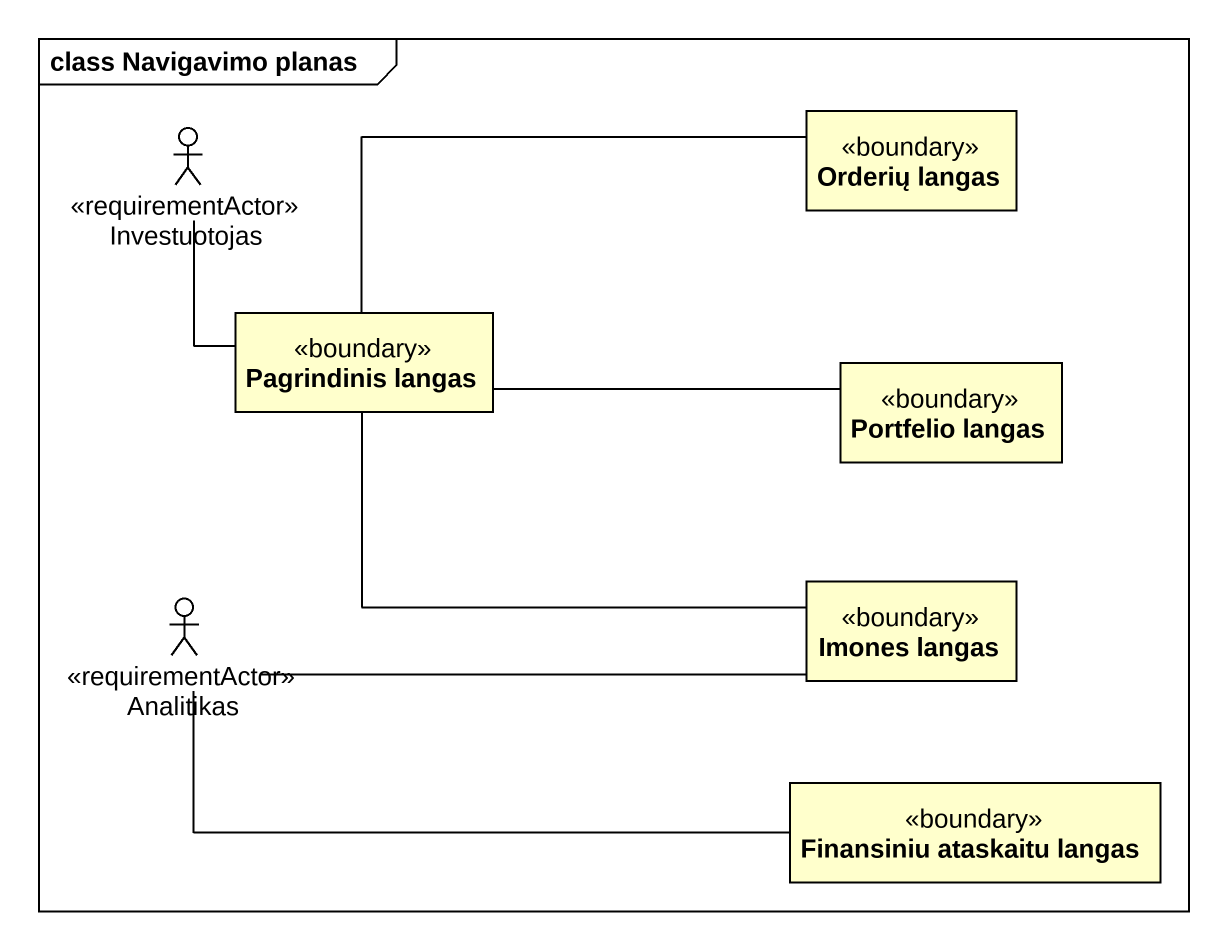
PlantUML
@startuml
mainframe class Navigavimo planas
allowmixing
hide circle
hide empty members
class "Orderių langas" as Orderių_langas <<boundary>>
actor Investuotojas <<requirementActor>>
class "Pagrindinis langas" as Pagrindinis_langas <<boundary>>
class "Portfelio langas" as Portfelio_langas <<boundary>>
actor Analitikas <<requirementActor>>
class "Imones langas" as Imones_langas <<boundary>>
class "Finansiniu ataskaitu langas" as Finansiniu_ataskaitu_langas <<boundary>>
Investuotojas -- Pagrindinis_langas
Pagrindinis_langas -right- Orderių_langas
Pagrindinis_langas -right- Portfelio_langas
Pagrindinis_langas -right- Imones_langas
Analitikas -right- Imones_langas
Finansiniu_ataskaitu_langas -left- Analitikas
@enduml
